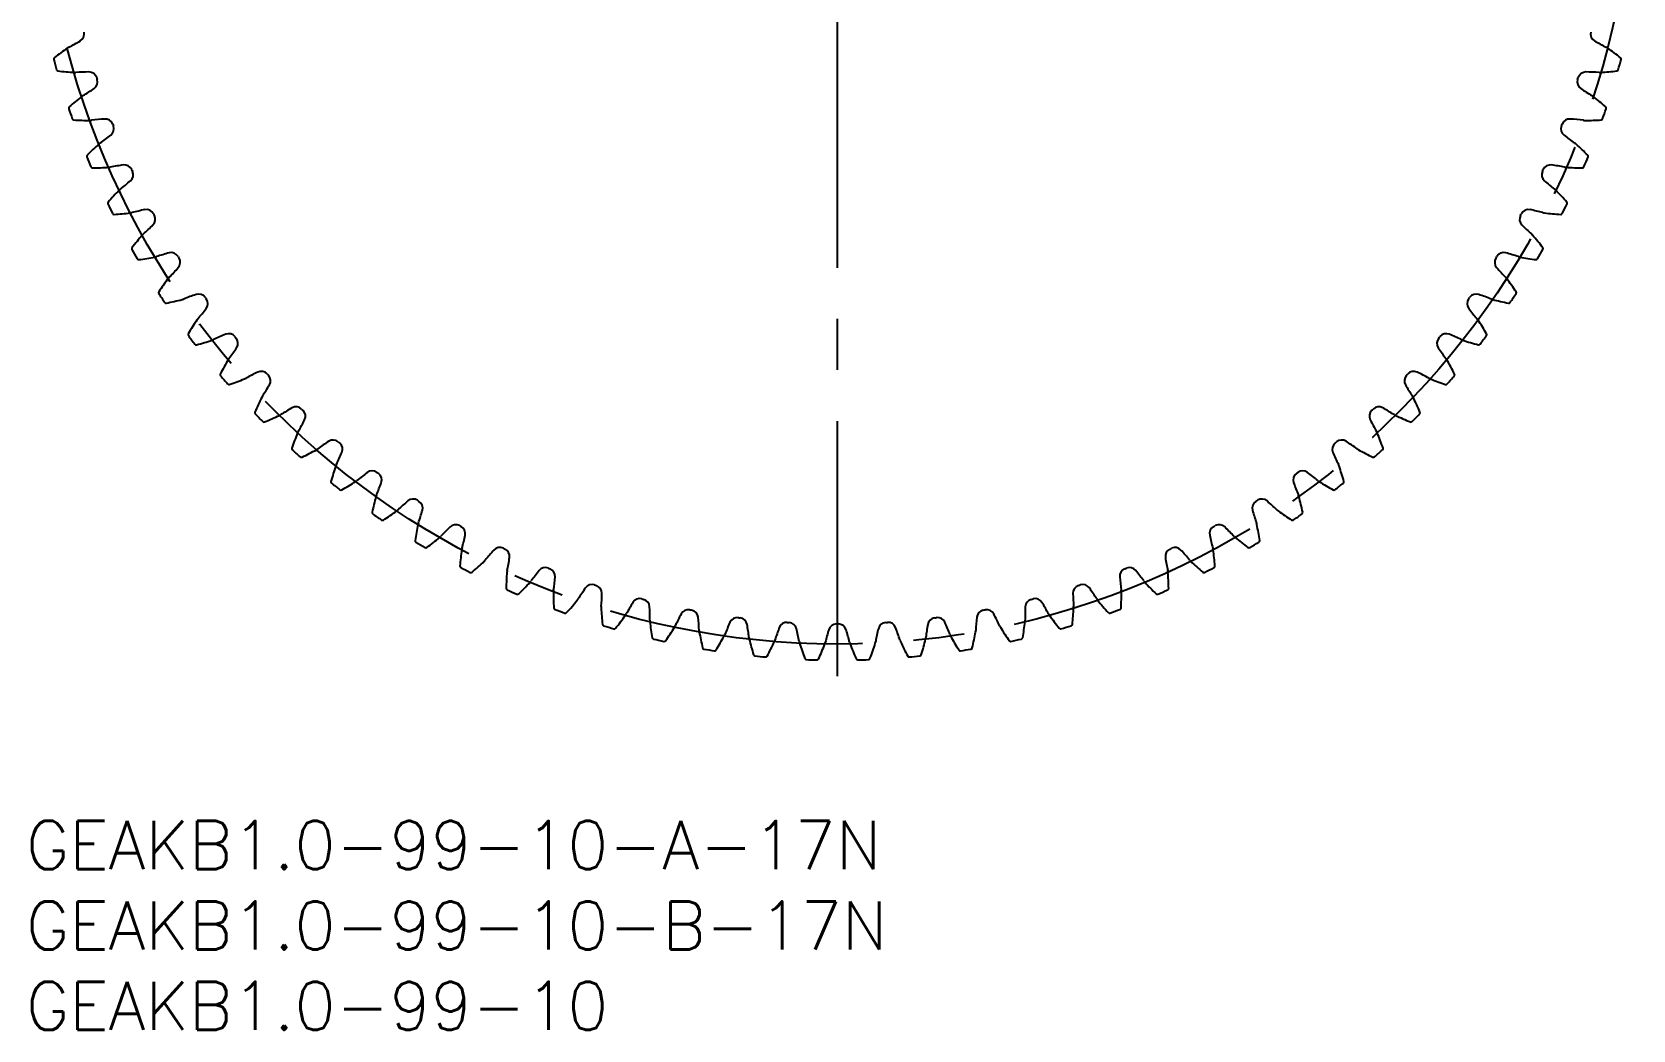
# Model space of a CAD drawing. Extents: x -1 to 172, y -13 to 126.
# Drawn here: x 0.4 to 100, y -13 to 49.1 of the extents above; entities that cross this region are included whole.
import ezdxf

# ---------------------------------------------------------------- set-up
doc = ezdxf.new("R2010")
doc.units = 0
doc.header["$LTSCALE"] = 0.5
doc.linetypes.add('CENTER', pattern=[50.8, 31.75, -6.35, 6.35, -6.35])
for name, color, linetype in [('MSM_CENTER', 1, 'CENTER'), ('MSM_CONTINUOUS', 7, 'CONTINUOUS'), ('MSM_PART_NUMBER', 7, 'CONTINUOUS')]:
    doc.layers.add(name, color=color, linetype=linetype)
doc.styles.get("Standard").update_dxf_attribs({"font": 'txt.shx', "height": 1, "bigfont": 'bigfont.shx'})

# ---------------------------------------------------------------- blocks, each defined once
blk = doc.blocks.new('*U2')
at = {"layer": 'MSM_PART_NUMBER'}
blk.add_text('GEAKB1.0-99-10-A-17N', height=3, dxfattribs=at).set_placement((0, -3))
blk = doc.blocks.new('*U3')
at = {"layer": 'MSM_PART_NUMBER'}
blk.add_text('GEAKB1.0-99-10-B-17N', height=3, dxfattribs=at).set_placement((0, -8))
blk = doc.blocks.new('*U4')
at = {"layer": 'MSM_PART_NUMBER'}
blk.add_text('GEAKB1.0-99-10', height=3, dxfattribs=at).set_placement((0, -13))

msp = doc.modelspace()

# ---------------------------------------------------------------- linework, layer by layer
at = {"layer": 'MSM_CENTER'}
msp.add_line((50.5, 9), (50.5, 112), dxfattribs=at)
msp.add_circle((50.5, 60.5), 49.5, dxfattribs=at)
at = {"layer": 'MSM_CONTINUOUS'}
for centre, radius, start, end in [((3.138, 48.949), 0.5, 300.50438, 13.70628), ((97.862, 48.949), 0.5, 166.29372, 239.49561), ((11.943, 34.478), 16.5, 124.54545, 128.05191), ((3.058, 47.384), 0.831, 117.42148, 124.54563), ((-4.339, 61.641), 15.231, 297.4213, 300.50436), ((105.339, 61.641), 15.231, 239.49564, 242.5787), ((97.942, 47.384), 0.831, 55.45439, 62.57852), ((89.057, 34.478), 16.5, 51.94809, 55.45455), ((1.834, 47.392), 0.1, 128.05191, 195.07514), ((50.5, 60.5), 50.5, 195.07508, 195.83401), ((50.5, 60.5), 50.5, 344.16599, 344.92492), ((99.166, 47.392), 0.1, 344.92492, 51.94815), ((2.012, 46.748), 0.1, 195.83455, 262.85723), ((4.052, 63.021), 16.5, 262.85718, 266.36364), ((3.058, 47.384), 0.831, 266.36348, 273.48761), ((4.035, 31.352), 15.231, 90.40473, 93.48779), ((3.931, 46.082), 0.5, 17.20281, 90.40471), ((3.966, 45.968), 0.5, 304.14075, 17.34264), ((50.5, 60.5), 48.25, 197.20281, 197.34264), ((97.034, 45.968), 0.5, 162.65736, 235.85925), ((50.5, 60.5), 48.25, 342.65736, 342.79719), ((97.069, 46.082), 0.5, 89.59523, 162.79719), ((96.965, 31.352), 15.231, 86.51221, 89.59527), ((97.942, 47.384), 0.831, 266.51239, 273.63656), ((96.948, 63.021), 16.5, 273.63636, 277.14282), ((98.988, 46.748), 0.1, 277.14282, 344.16608), ((13.671, 32.084), 16.5, 128.18182, 131.68827), ((3.985, 44.401), 0.831, 121.05784, 128.182), ((-4.301, 58.16), 15.231, 301.05767, 304.14072), ((105.301, 58.16), 15.231, 235.85928, 238.94233), ((97.015, 44.401), 0.831, 51.81803, 58.94216), ((87.329, 32.084), 16.5, 48.31173, 51.81818), ((2.764, 44.332), 0.1, 131.68827, 198.71151), ((50.5, 60.5), 50.5, 198.71145, 199.47037), ((50.5, 60.5), 50.5, 340.52963, 341.28855), ((98.236, 44.332), 0.1, 341.28855, 48.31179), ((2.982, 43.701), 0.1, 199.47092, 266.49359), ((3.985, 60.07), 16.5, 266.49355, 270), ((3.985, 44.401), 0.831, 269.99984, 277.12398), ((5.977, 28.463), 15.231, 94.0411, 97.12415), ((4.939, 43.157), 0.5, 20.83918, 94.0411), ((4.982, 43.046), 0.5, 307.77711, 20.97901), ((50.5, 60.5), 48.25, 200.83918, 200.97901), ((96.018, 43.046), 0.5, 159.02099, 232.22289), ((50.5, 60.5), 48.25, 339.02099, 339.16082), ((96.061, 43.157), 0.5, 85.95887, 159.16082), ((95.023, 28.463), 15.231, 82.87585, 85.9589), ((97.015, 44.401), 0.831, 262.87602, 270.0002), ((97.015, 60.07), 16.5, 270, 273.50646), ((98.018, 43.701), 0.1, 273.50665, 340.52972), ((15.547, 29.806), 16.5, 131.81818, 135.32464), ((5.1, 41.483), 0.831, 124.69421, 131.81837), ((-4.042, 54.689), 15.231, 304.69403, 307.77709), ((105.042, 54.689), 15.231, 232.22291, 235.30597), ((95.9, 41.483), 0.831, 48.18167, 55.30579), ((85.453, 29.806), 16.5, 44.67536, 48.18182), ((3.885, 41.337), 0.1, 135.32464, 202.34787), ((50.5, 60.5), 50.5, 202.34781, 203.10674), ((50.5, 60.5), 50.5, 336.89327, 337.65219), ((97.115, 41.337), 0.1, 337.65219, 44.67543), ((4.143, 40.721), 0.1, 203.10728, 270.12996), ((4.106, 57.121), 16.5, 270.12991, 273.63636), ((5.1, 41.483), 0.831, 273.63621, 280.76034), ((8.099, 25.704), 15.231, 97.67746, 100.76052), ((6.131, 40.303), 0.5, 24.47554, 97.67746), ((6.18, 40.194), 0.5, 311.41347, 24.61537), ((50.5, 60.5), 48.25, 204.47554, 204.61537), ((94.82, 40.194), 0.5, 155.38463, 228.58652), ((50.5, 60.5), 48.25, 335.38463, 335.52446), ((94.869, 40.303), 0.5, 82.32251, 155.52446), ((92.901, 25.704), 15.231, 79.23948, 82.32254), ((95.9, 41.483), 0.831, 259.23966, 266.36383), ((96.894, 57.121), 16.5, 266.36364, 269.87009), ((96.857, 40.721), 0.1, 269.87028, 336.89336), ((17.565, 27.651), 16.5, 135.45455, 138.961), ((6.397, 38.642), 0.831, 128.33057, 135.45473), ((-3.564, 51.242), 15.231, 308.33039, 311.41345), ((104.564, 51.242), 15.231, 228.58655, 231.66961), ((94.603, 38.642), 0.831, 44.5453, 51.66943), ((83.435, 27.651), 16.5, 41.039, 44.54546), ((5.195, 38.419), 0.1, 138.961, 205.98424), ((50.5, 60.5), 50.5, 205.98418, 206.7431), ((10.391, 23.085), 15.231, 101.31382, 104.39688), ((7.501, 37.529), 0.5, 28.1119, 101.3138), ((93.499, 37.529), 0.5, 78.68614, 151.8881), ((90.609, 23.085), 15.231, 75.60312, 78.68618), ((50.5, 60.5), 50.5, 333.2569, 334.01583), ((95.805, 38.419), 0.1, 334.01583, 41.03907), ((5.491, 37.82), 0.1, 206.7431, 273.76632), ((4.414, 54.185), 16.5, 273.76627, 277.27273), ((6.397, 38.642), 0.831, 277.27257, 284.3967), ((-2.868, 47.832), 15.231, 311.96676, 315.04981), ((7.557, 37.424), 0.5, 315.04984, 28.25173), ((50.5, 60.5), 48.25, 208.1119, 208.25173), ((93.443, 37.424), 0.5, 151.74827, 224.95015), ((50.5, 60.5), 48.25, 331.74827, 331.8881), ((103.868, 47.832), 15.231, 224.95018, 228.03324), ((94.603, 38.642), 0.831, 255.6033, 262.72747), ((96.586, 54.185), 16.5, 262.72727, 266.23373), ((95.509, 37.82), 0.1, 266.23392, 333.25699), ((19.714, 25.628), 16.5, 139.09091, 142.59736), ((7.873, 35.889), 0.831, 131.96693, 139.0911), ((93.127, 35.889), 0.831, 40.90894, 48.03307), ((81.286, 25.628), 16.5, 37.40264, 40.90909), ((6.686, 35.59), 0.1, 142.59736, 209.6206), ((50.5, 60.5), 50.5, 209.62054, 210.37946), ((7.02, 35.011), 0.1, 210.38001, 277.40268), ((4.907, 51.275), 16.5, 277.40264, 280.90909), ((7.873, 35.889), 0.831, 280.90893, 288.03307), ((12.845, 20.616), 15.231, 104.95019, 108.03324), ((9.045, 34.848), 0.5, 31.74827, 104.95016), ((50.5, 60.5), 48.25, 211.74827, 211.8881), ((9.107, 34.747), 0.5, 318.6862, 31.8881), ((91.893, 34.747), 0.5, 148.1119, 221.31379), ((50.5, 60.5), 48.25, 328.1119, 328.25173), ((91.955, 34.848), 0.5, 75.04978, 148.25173), ((88.155, 20.616), 15.231, 71.96676, 75.04981), ((93.127, 35.889), 0.831, 251.96693, 259.09111), ((96.093, 51.275), 16.5, 259.09091, 262.59737), ((93.98, 35.011), 0.1, 262.59756, 329.62062), ((50.5, 60.5), 50.5, 329.62054, 330.37946), ((94.314, 35.59), 0.1, 330.37946, 37.40271), ((-1.957, 44.472), 15.231, 315.60312, 318.68618), ((102.957, 44.472), 15.231, 221.31382, 224.39688), ((8.355, 32.861), 0.1, 146.23373, 213.25696), ((21.988, 23.746), 16.5, 142.72727, 146.23373), ((9.519, 33.235), 0.831, 135.6033, 142.72746), ((91.481, 33.235), 0.831, 37.27258, 44.3967), ((79.012, 23.746), 16.5, 33.76627, 37.27273), ((92.645, 32.861), 0.1, 326.7431, 33.76634), ((50.5, 60.5), 50.5, 213.2569, 214.01583), ((8.724, 32.305), 0.1, 214.01583, 281.03905), ((5.584, 48.402), 16.5, 281.039, 284.54546), ((9.519, 33.235), 0.831, 284.5453, 291.66943), ((15.45, 18.308), 15.231, 108.58655, 111.66961), ((10.755, 32.271), 0.5, 35.38463, 108.58652), ((50.5, 60.5), 48.25, 215.38463, 215.52446), ((10.824, 32.174), 0.5, 322.32257, 35.52446), ((90.176, 32.174), 0.5, 144.47554, 217.67746), ((50.5, 60.5), 48.25, 324.47554, 324.61537), ((90.245, 32.271), 0.5, 71.41342, 144.61537), ((85.55, 18.308), 15.231, 68.33039, 71.41345), ((91.481, 33.235), 0.831, 248.33057, 255.45474), ((95.416, 48.402), 16.5, 255.45455, 258.961), ((92.276, 32.305), 0.1, 258.961, 325.98426), ((50.5, 60.5), 50.5, 325.98418, 326.7431), ((24.377, 22.011), 16.5, 146.36364, 149.87009), ((11.331, 30.691), 0.831, 139.23966, 146.36382), ((-0.835, 41.177), 15.231, 319.23948, 322.32254), ((101.835, 41.177), 15.231, 217.67746, 220.76052), ((89.669, 30.691), 0.831, 33.63622, 40.76034), ((76.623, 22.011), 16.5, 30.12991, 33.63637), ((10.192, 30.244), 0.1, 149.87009, 216.89333), ((50.5, 60.5), 50.5, 216.89327, 217.65219), ((6.442, 45.577), 16.5, 284.67536, 288.18182), ((11.331, 30.691), 0.831, 288.18166, 295.30579), ((18.197, 16.17), 15.231, 112.22291, 115.30597), ((12.625, 29.807), 0.5, 39.02099, 112.22289), ((50.5, 60.5), 48.25, 219.02099, 219.16082), ((12.7, 29.714), 0.5, 325.95893, 39.16082), ((88.3, 29.714), 0.5, 140.83918, 214.0411), ((50.5, 60.5), 48.25, 320.83918, 320.97901), ((88.375, 29.807), 0.5, 67.77705, 140.9789), ((82.803, 16.17), 15.231, 64.69403, 67.77709), ((89.669, 30.691), 0.831, 244.69421, 251.81838), ((94.558, 45.577), 16.5, 251.81818, 255.32464), ((50.5, 60.5), 50.5, 322.34781, 323.10673), ((90.808, 30.244), 0.1, 323.10673, 30.12997), ((10.597, 29.712), 0.1, 217.65219, 284.67541), ((0.494, 37.961), 15.231, 322.87585, 325.95891), ((100.506, 37.961), 15.231, 214.0411, 217.12415), ((90.403, 29.712), 0.1, 255.32483, 322.3479), ((26.87, 20.432), 16.5, 150, 153.50645), ((13.301, 28.266), 0.831, 142.87602, 150.00019), ((21.073, 14.211), 15.231, 115.85928, 118.94233), ((14.648, 27.466), 0.5, 42.65736, 115.85925), ((86.352, 27.466), 0.5, 64.14069, 137.34253), ((79.927, 14.211), 15.231, 61.05767, 64.14072), ((87.699, 28.266), 0.831, 29.99985, 37.12398), ((74.13, 20.432), 16.5, 26.49355, 30), ((12.192, 27.748), 0.1, 153.50645, 220.52969), ((50.5, 60.5), 50.5, 220.52963, 221.28855), ((12.63, 27.243), 0.1, 221.28855, 288.31177), ((7.477, 42.813), 16.5, 288.31173, 291.81818), ((13.301, 28.266), 0.831, 291.81803, 298.94216), ((2.024, 34.834), 15.231, 326.51221, 329.59527), ((50.5, 60.5), 48.25, 222.65736, 222.79719), ((14.729, 27.379), 0.5, 329.59529, 42.79719), ((86.271, 27.379), 0.5, 137.20281, 210.40473), ((98.976, 34.834), 15.231, 210.40473, 213.48779), ((50.5, 60.5), 48.25, 317.20281, 317.34264), ((87.699, 28.266), 0.831, 241.05784, 248.18201), ((93.523, 42.813), 16.5, 248.18182, 251.68827), ((88.37, 27.243), 0.1, 251.68847, 318.71153), ((50.5, 60.5), 50.5, 318.71145, 319.47037), ((88.808, 27.748), 0.1, 319.47037, 26.49361), ((29.459, 19.014), 16.5, 153.63636, 157.14282), ((15.42, 25.972), 0.831, 146.51239, 153.63655), ((85.58, 25.972), 0.831, 26.36349, 33.48761), ((71.541, 19.014), 16.5, 22.85718, 26.36364), ((14.347, 25.384), 0.1, 157.14282, 224.16606), ((50.5, 60.5), 50.5, 224.16599, 224.92492), ((8.685, 40.12), 16.5, 291.94809, 295.45455), ((15.42, 25.972), 0.831, 295.45439, 302.57852), ((24.068, 12.437), 15.231, 119.49564, 122.5787), ((16.816, 25.259), 0.5, 46.29372, 119.49564), ((3.75, 31.811), 15.231, 330.14857, 333.23163), ((50.5, 60.5), 48.25, 226.29372, 226.43355), ((16.902, 25.177), 0.5, 333.23166, 46.43355), ((84.098, 25.177), 0.5, 133.56645, 206.76833), ((97.25, 31.811), 15.231, 206.76837, 209.85143), ((50.5, 60.5), 48.25, 313.56645, 313.70628), ((84.184, 25.259), 0.5, 60.50432, 133.70628), ((76.932, 12.437), 15.231, 57.4213, 60.50436), ((85.58, 25.972), 0.831, 237.42148, 244.54565), ((92.315, 40.12), 16.5, 244.54546, 248.05191), ((50.5, 60.5), 50.5, 315.07508, 315.83401), ((86.653, 25.384), 0.1, 315.83401, 22.85725), ((14.815, 24.909), 0.1, 224.92492, 291.94814), ((32.133, 17.763), 16.5, 157.27273, 160.77918), ((17.68, 23.817), 0.831, 150.14875, 157.27292), ((83.32, 23.817), 0.831, 22.72712, 29.85125), ((68.867, 17.763), 16.5, 19.22082, 22.72727), ((86.185, 24.909), 0.1, 248.05191, 315.07517), ((16.647, 23.162), 0.1, 160.77918, 227.80242), ((50.5, 60.5), 50.5, 227.80236, 228.56128), ((10.062, 37.509), 16.5, 295.58445, 299.09091), ((17.68, 23.817), 0.831, 299.09075, 306.21488), ((27.17, 10.858), 15.231, 123.132, 126.21506), ((19.119, 23.194), 0.5, 49.93008, 123.13198), ((5.663, 28.904), 15.231, 333.78494, 336.868), ((50.5, 60.5), 48.25, 229.93008, 230.06992), ((19.21, 23.117), 0.5, 336.86802, 50.06992), ((81.79, 23.117), 0.5, 129.93008, 203.13198), ((95.337, 28.904), 15.231, 203.132, 206.21506), ((50.5, 60.5), 48.25, 309.93008, 310.06992), ((81.881, 23.194), 0.5, 56.86796, 130.06992), ((73.83, 10.858), 15.231, 53.78494, 56.86799), ((83.32, 23.817), 0.831, 233.78512, 240.90929), ((90.938, 37.509), 16.5, 240.90909, 244.41555), ((50.5, 60.5), 50.5, 311.43872, 312.19764), ((84.353, 23.162), 0.1, 312.19764, 19.22088), ((17.144, 22.717), 0.1, 228.56183, 295.5845), ((34.88, 16.684), 16.5, 160.90909, 164.41555), ((20.073, 21.809), 0.831, 153.78512, 160.90928), ((80.927, 21.809), 0.831, 19.09076, 26.21488), ((66.12, 16.684), 16.5, 15.58445, 19.09091), ((83.856, 22.717), 0.1, 244.41555, 311.43881), ((19.083, 21.09), 0.1, 164.41555, 231.43879), ((50.5, 60.5), 50.5, 231.43872, 232.19764), ((11.602, 34.99), 16.5, 299.22082, 302.72727), ((20.073, 21.809), 0.831, 302.72712, 309.85125), ((30.365, 9.478), 15.231, 126.76837, 129.85143), ((21.548, 21.278), 0.5, 53.56645, 126.76837), ((7.757, 26.124), 15.231, 337.4213, 340.50436), ((50.5, 60.5), 48.25, 233.56645, 233.70628), ((21.644, 21.208), 0.5, 340.50433, 53.70628), ((79.356, 21.208), 0.5, 126.29372, 199.49561), ((93.243, 26.124), 15.231, 199.49564, 202.5787), ((50.5, 60.5), 48.25, 306.29372, 306.43355), ((79.452, 21.278), 0.5, 53.2316, 126.43355), ((70.635, 9.478), 15.231, 50.14857, 53.23163), ((80.927, 21.809), 0.831, 230.14875, 237.27292), ((89.398, 34.99), 16.5, 237.27273, 240.77918), ((50.5, 60.5), 50.5, 307.80236, 308.56128), ((81.917, 21.09), 0.1, 308.56128, 15.58452), ((19.608, 20.677), 0.1, 232.19819, 299.22086), ((37.691, 15.782), 16.5, 164.54545, 168.05191), ((22.588, 19.957), 0.831, 157.42148, 164.54564), ((24.094, 19.521), 0.5, 57.20281, 130.40473), ((50.5, 60.5), 48.25, 237.20281, 237.34264), ((50.5, 60.5), 48.25, 302.65736, 302.79719), ((76.906, 19.521), 0.5, 49.59523, 122.79719), ((78.412, 19.957), 0.831, 15.4544, 22.57852), ((63.309, 15.782), 16.5, 11.94809, 15.45455), ((81.392, 20.677), 0.1, 240.77918, 307.80244), ((21.646, 19.177), 0.1, 168.05191, 235.07515), ((50.5, 60.5), 50.5, 235.07508, 235.83401), ((13.298, 32.575), 16.5, 302.85718, 306.36364), ((22.588, 19.957), 0.831, 306.36348, 313.48761), ((33.642, 8.304), 15.231, 130.40473, 133.48779), ((10.024, 23.482), 15.231, 341.05767, 344.14072), ((24.194, 19.457), 0.5, 344.14069, 57.34264), ((76.806, 19.457), 0.5, 122.65736, 195.85925), ((90.976, 23.482), 15.231, 195.85928, 198.94233), ((67.358, 8.304), 15.231, 46.51221, 49.59527), ((78.412, 19.957), 0.831, 226.51239, 233.63656), ((87.702, 32.575), 16.5, 233.63636, 237.14282), ((50.5, 60.5), 50.5, 304.16599, 304.92492), ((79.354, 19.177), 0.1, 304.92492, 11.94803), ((22.196, 18.798), 0.1, 235.83401, 302.85723), ((40.553, 15.059), 16.5, 168.18182, 171.68827), ((25.216, 18.268), 0.831, 161.05784, 168.18201), ((36.986, 7.34), 15.231, 134.04109, 137.12415), ((26.746, 17.929), 0.5, 60.83918, 134.04107), ((50.5, 60.5), 48.25, 240.83918, 240.97901), ((26.85, 17.871), 0.5, 347.77706, 60.97901), ((74.15, 17.871), 0.5, 119.02099, 192.22288), ((50.5, 60.5), 48.25, 299.02099, 299.16082), ((74.254, 17.929), 0.5, 45.95887, 119.16082), ((64.014, 7.34), 15.231, 42.87585, 45.9589), ((75.784, 18.268), 0.831, 11.81803, 18.94216), ((60.447, 15.059), 16.5, 8.31173, 11.81818), ((78.804, 18.798), 0.1, 237.14301, 304.16608), ((24.325, 17.43), 0.1, 171.68827, 238.71151), ((50.5, 60.5), 50.5, 238.71145, 239.47037), ((24.898, 17.087), 0.1, 239.47037, 306.49359), ((15.144, 30.271), 16.5, 306.49355, 310), ((25.216, 18.268), 0.831, 309.99984, 317.12398), ((27.945, 16.75), 0.831, 164.69421, 171.81837), ((12.453, 20.99), 15.231, 344.69403, 347.77709), ((29.494, 16.508), 0.5, 64.47554, 137.67743), ((50.5, 60.5), 48.25, 244.47554, 244.61537), ((50.5, 60.5), 48.25, 295.38463, 295.52446), ((71.506, 16.508), 0.5, 42.32251, 115.52446), ((88.547, 20.99), 15.231, 192.22291, 195.30597), ((73.055, 16.75), 0.831, 8.18167, 15.30579), ((75.784, 18.268), 0.831, 222.87602, 230.0002), ((85.856, 30.271), 16.5, 230, 233.50646), ((76.102, 17.087), 0.1, 233.50665, 300.52971), ((50.5, 60.5), 50.5, 300.52963, 301.28855), ((76.675, 17.43), 0.1, 301.28855, 8.31167), ((43.455, 14.52), 16.5, 171.81818, 175.32464), ((17.132, 28.09), 16.5, 310.12991, 313.63637), ((27.945, 16.75), 0.831, 313.63622, 320.76034), ((40.385, 6.59), 15.231, 137.67746, 140.76052), ((29.601, 16.457), 0.5, 351.41342, 64.61537), ((15.036, 18.656), 15.231, 348.33039, 351.41345), ((71.399, 16.457), 0.5, 115.38463, 188.58652), ((85.964, 18.656), 15.231, 188.58655, 191.66961), ((60.615, 6.59), 15.231, 39.23948, 42.32254), ((73.055, 16.75), 0.831, 219.23966, 226.36383), ((83.868, 28.09), 16.5, 226.36364, 229.87009), ((57.545, 14.52), 16.5, 4.67536, 8.18182), ((27.109, 15.857), 0.1, 175.32464, 242.34788), ((50.5, 60.5), 50.5, 242.34781, 243.10673), ((27.703, 15.551), 0.1, 243.10673, 310.12996), ((46.385, 14.166), 16.5, 175.45455, 178.961), ((30.765, 15.407), 0.831, 168.33057, 175.45474), ((43.825, 6.057), 15.231, 141.31382, 144.39688), ((32.326, 15.264), 0.5, 68.1119, 141.31382), ((50.5, 60.5), 48.25, 248.1119, 248.25173), ((32.437, 15.22), 0.5, 355.04978, 68.25173), ((17.761, 16.491), 15.231, 351.96676, 355.04981), ((68.563, 15.22), 0.5, 111.74827, 184.95016), ((83.239, 16.491), 15.231, 184.95019, 188.03324), ((50.5, 60.5), 48.25, 291.74827, 291.8881), ((68.674, 15.264), 0.5, 38.68614, 111.8881), ((57.175, 6.057), 15.231, 35.60312, 38.68618), ((70.235, 15.407), 0.831, 4.54531, 11.66943), ((54.615, 14.166), 16.5, 1.039, 4.54546), ((73.297, 15.551), 0.1, 229.87028, 296.89335), ((50.5, 60.5), 50.5, 296.89327, 297.65219), ((73.891, 15.857), 0.1, 297.65219, 4.67542), ((29.988, 14.463), 0.1, 178.961, 245.98424), ((50.5, 60.5), 50.5, 245.98418, 246.7431), ((30.599, 14.195), 0.1, 246.74364, 313.76632), ((19.255, 26.039), 16.5, 313.76627, 317.27273), ((30.765, 15.407), 0.831, 317.27258, 324.3967), ((49.332, 13.998), 16.5, 179.09091, 182.59736), ((33.665, 14.246), 0.831, 171.96693, 179.0911), ((47.291, 5.743), 15.231, 144.95019, 148.03324), ((35.232, 14.203), 0.5, 71.74827, 144.95016), ((50.5, 60.5), 48.25, 251.74827, 251.8881), ((35.345, 14.166), 0.5, 358.68615, 71.8881), ((20.618, 14.503), 15.231, 355.60312, 358.68618), ((65.655, 14.166), 0.5, 108.1119, 181.3138), ((80.382, 14.503), 15.231, 181.31382, 184.39688), ((50.5, 60.5), 48.25, 288.1119, 288.25173), ((65.768, 14.203), 0.5, 35.04978, 108.25173), ((53.709, 5.743), 15.231, 31.96676, 35.04981), ((51.668, 13.998), 16.5, 357.40264, 0.90909), ((67.335, 14.246), 0.831, 0.90894, 8.03307), ((70.235, 15.407), 0.831, 215.6033, 222.72747), ((81.745, 26.039), 16.5, 222.72727, 226.23373), ((70.401, 14.195), 0.1, 226.23373, 293.25698), ((50.5, 60.5), 50.5, 293.2569, 294.01583), ((71.012, 14.463), 0.1, 294.01583, 1.03905), ((32.949, 13.255), 0.1, 182.59736, 249.62061), ((50.5, 60.5), 50.5, 249.62054, 250.37946), ((33.576, 13.026), 0.1, 250.38001, 317.40269), ((21.504, 24.127), 16.5, 317.40264, 320.90909), ((33.665, 14.246), 0.831, 320.90894, 328.03307), ((36.633, 13.272), 0.831, 175.6033, 182.72746), ((52.284, 14.017), 16.5, 182.72727, 186.23373), ((50.771, 5.65), 15.231, 148.58655, 151.66961), ((38.199, 13.327), 0.5, 75.38463, 148.58652), ((50.5, 60.5), 48.25, 255.38463, 255.52446), ((38.314, 13.298), 0.5, 2.32251, 75.52446), ((23.595, 12.701), 15.231, 359.23948, 2.32254), ((41.216, 12.642), 0.5, 79.02099, 152.22289), ((50.5, 60.5), 48.25, 259.02099, 259.16082), ((41.332, 12.62), 0.5, 5.95887, 79.16082), ((59.668, 12.62), 0.5, 100.83918, 174.04107), ((50.5, 60.5), 48.25, 280.83918, 280.97901), ((59.784, 12.642), 0.5, 27.77705, 100.97901), ((77.405, 12.701), 15.231, 177.67746, 180.76052), ((62.686, 13.298), 0.5, 104.47554, 177.67743), ((50.5, 60.5), 48.25, 284.47554, 284.61537), ((62.801, 13.327), 0.5, 31.41342, 104.61537), ((50.229, 5.65), 15.231, 28.33039, 31.41345), ((48.716, 14.017), 16.5, 353.76627, 357.27273), ((64.367, 13.272), 0.831, 357.27258, 4.3967), ((67.335, 14.246), 0.831, 211.96693, 219.0911), ((79.496, 24.127), 16.5, 219.09091, 222.59736), ((67.424, 13.026), 0.1, 222.59736, 289.62062), ((50.5, 60.5), 50.5, 289.62054, 290.37946), ((68.051, 13.255), 0.1, 290.37946, 357.40269), ((35.981, 12.237), 0.1, 186.23373, 253.25697), ((50.5, 60.5), 50.5, 253.2569, 254.01583), ((36.621, 12.049), 0.1, 254.01637, 321.03905), ((23.869, 22.361), 16.5, 321.039, 324.54546), ((36.633, 13.272), 0.831, 324.54531, 331.66943), ((39.656, 12.487), 0.831, 179.23966, 186.36383), ((55.228, 14.224), 16.5, 186.36364, 189.87009), ((26.342, 20.748), 16.5, 324.67536, 328.18182), ((39.656, 12.487), 0.831, 328.18167, 335.30579), ((54.249, 5.777), 15.231, 152.22291, 155.30597), ((26.681, 11.09), 15.231, 2.87585, 5.9589), ((57.712, 6.125), 15.231, 155.85928, 158.94233), ((44.27, 12.15), 0.5, 82.65736, 155.85925), ((50.5, 60.5), 48.25, 262.65736, 262.79719), ((44.388, 12.135), 0.5, 9.59524, 82.79719), ((29.863, 9.679), 15.231, 6.51221, 9.59527), ((61.146, 6.692), 15.231, 159.49564, 162.5787), ((47.349, 11.852), 0.5, 86.29372, 159.49561), ((50.5, 60.5), 48.25, 266.29372, 266.43355), ((47.467, 11.844), 0.5, 13.2316, 86.43355), ((33.128, 8.473), 15.231, 10.14857, 13.23163), ((50.441, 11.75), 0.5, 89.93008, 163.13198), ((50.5, 60.5), 48.25, 269.93008, 270.06992), ((50.559, 11.75), 0.5, 16.86796, 90.06992), ((67.872, 8.473), 15.231, 166.76837, 169.85143), ((53.533, 11.844), 0.5, 93.56645, 166.76834), ((50.5, 60.5), 48.25, 273.56645, 273.70628), ((53.651, 11.852), 0.5, 20.50433, 93.70628), ((39.854, 6.692), 15.231, 17.4213, 20.50436), ((71.137, 9.679), 15.231, 170.40473, 173.48779), ((56.612, 12.135), 0.5, 97.20281, 170.40471), ((50.5, 60.5), 48.25, 277.20281, 277.34264), ((56.73, 12.15), 0.5, 24.14069, 97.34264), ((43.288, 6.125), 15.231, 21.05767, 24.14072), ((74.319, 11.09), 15.231, 174.04109, 177.12415), ((46.751, 5.777), 15.231, 24.69403, 27.77709), ((61.344, 12.487), 0.831, 204.69421, 211.81837), ((74.658, 20.748), 16.5, 211.81818, 215.32464), ((45.772, 14.224), 16.5, 350.12991, 353.63636), ((61.344, 12.487), 0.831, 353.63621, 0.76034), ((64.367, 13.272), 0.831, 208.33057, 215.45474), ((77.131, 22.361), 16.5, 215.45455, 218.961), ((64.379, 12.049), 0.1, 218.961, 285.98425), ((50.5, 60.5), 50.5, 285.98418, 286.7431), ((65.019, 12.237), 0.1, 286.74364, 353.76633), ((39.071, 11.413), 0.1, 189.87009, 256.89334), ((50.5, 60.5), 50.5, 256.89327, 257.65219), ((39.722, 11.266), 0.1, 257.65274, 324.67542), ((42.723, 11.896), 0.831, 182.87602, 190.00019), ((58.154, 14.617), 16.5, 190, 193.50645), ((28.911, 19.296), 16.5, 328.31173, 331.81818), ((42.723, 11.896), 0.831, 331.81803, 338.94216), ((45.821, 11.501), 0.831, 186.51239, 193.63656), ((61.048, 15.195), 16.5, 193.63636, 197.14282), ((31.568, 18.01), 16.5, 331.94809, 335.45455), ((45.821, 11.501), 0.831, 335.4544, 342.57852), ((48.938, 11.303), 0.831, 190.14875, 197.27292), ((63.901, 15.955), 16.5, 197.27273, 200.77918), ((34.301, 16.895), 16.5, 335.58445, 339.09091), ((48.938, 11.303), 0.831, 339.09076, 346.21488), ((64.538, 7.476), 15.231, 163.132, 166.21506), ((36.462, 7.476), 15.231, 13.78494, 16.86799), ((52.062, 11.303), 0.831, 193.78512, 200.90928), ((66.699, 16.895), 16.5, 200.90909, 204.41555), ((37.099, 15.955), 16.5, 339.22082, 342.72727), ((52.062, 11.303), 0.831, 342.72713, 349.85125), ((55.179, 11.501), 0.831, 197.42148, 204.54565), ((69.432, 18.01), 16.5, 204.54546, 208.05191), ((39.952, 15.195), 16.5, 342.85718, 346.36364), ((55.179, 11.501), 0.831, 346.36348, 353.48761), ((58.277, 11.896), 0.831, 201.05784, 208.18201), ((72.089, 19.296), 16.5, 208.18182, 211.68827), ((42.846, 14.617), 16.5, 346.49355, 350), ((58.277, 11.896), 0.831, 349.99984, 357.12398), ((61.278, 11.266), 0.1, 215.32464, 282.34789), ((50.5, 60.5), 50.5, 282.34781, 283.10673), ((61.929, 11.413), 0.1, 283.10673, 350.12996), ((42.207, 10.787), 0.1, 193.50645, 260.5297), ((50.5, 60.5), 50.5, 260.52963, 261.28855), ((42.867, 10.681), 0.1, 261.2891, 328.31178), ((45.377, 10.361), 0.1, 197.14282, 264.16607), ((50.5, 60.5), 50.5, 264.16599, 264.92492), ((46.042, 10.298), 0.1, 264.92546, 331.94814), ((48.567, 10.137), 0.1, 200.77918, 267.80243), ((50.5, 60.5), 50.5, 267.80236, 268.56128), ((49.235, 10.116), 0.1, 268.56128, 335.58451), ((51.765, 10.116), 0.1, 204.41555, 271.4388), ((50.5, 60.5), 50.5, 271.43872, 272.19764), ((52.433, 10.137), 0.1, 272.19764, 339.22087), ((54.958, 10.298), 0.1, 208.05191, 275.07516), ((50.5, 60.5), 50.5, 275.07508, 275.83401), ((55.623, 10.361), 0.1, 275.83401, 342.85723), ((58.133, 10.681), 0.1, 211.68827, 278.71153), ((50.5, 60.5), 50.5, 278.71145, 279.47037), ((58.793, 10.787), 0.1, 279.47037, 346.4936)]:
    msp.add_arc(centre, radius, start, end, dxfattribs=at)

# ---------------------------------------------------------------- block references
for name in ['*U2', '*U3', '*U4']:
    msp.add_blockref(name, (0, 0), dxfattribs=at)

doc.saveas('drawing.dxf')
